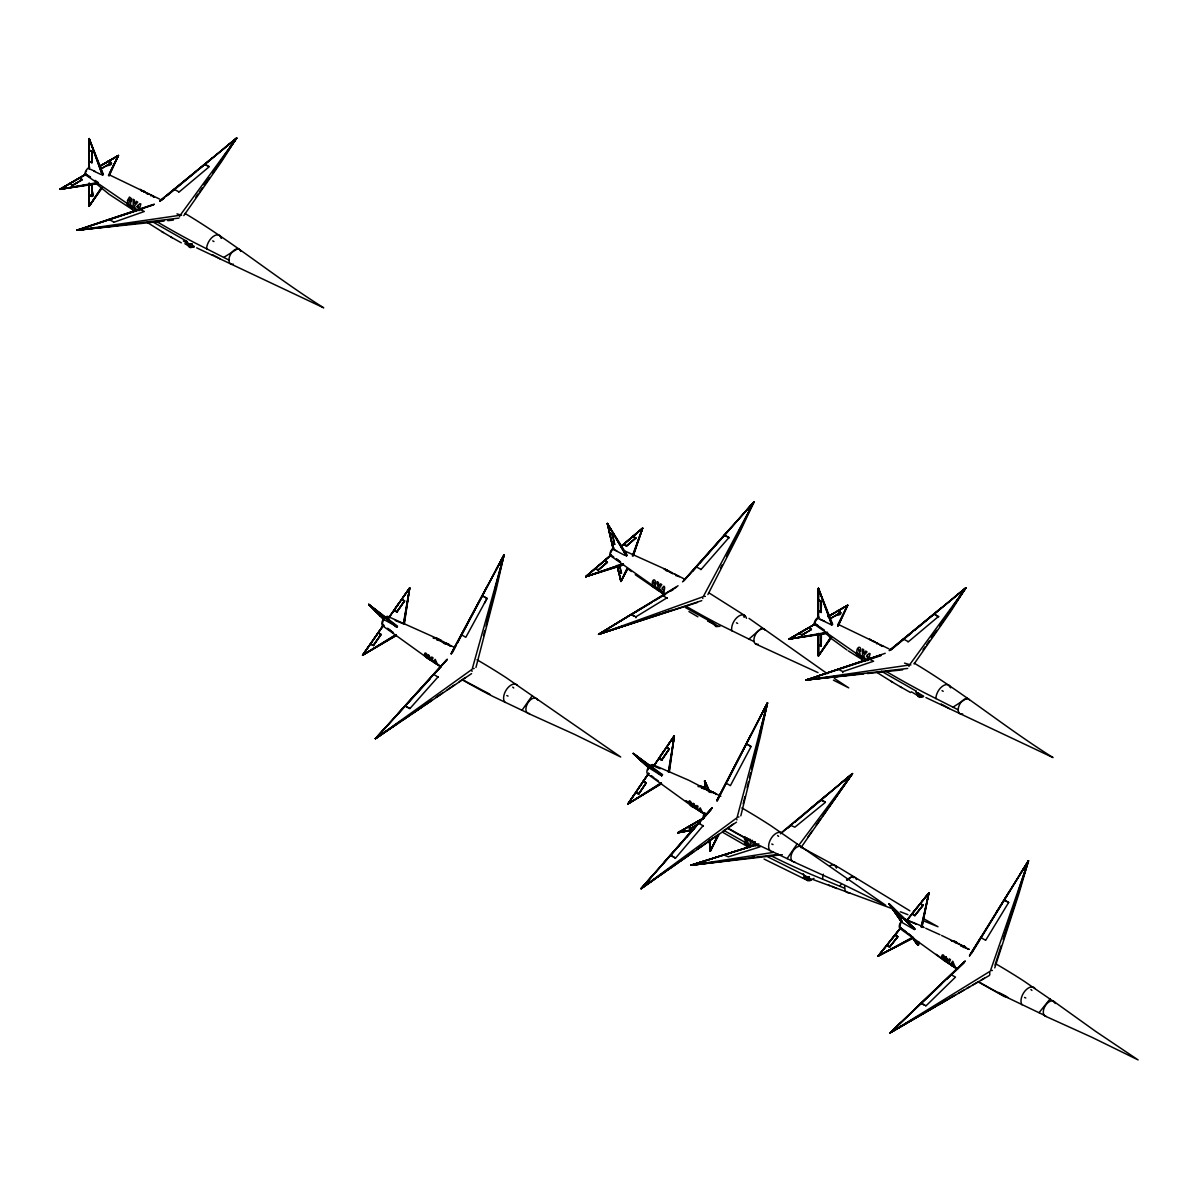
<?xml version="1.0" encoding="UTF-8"?>
<svg xmlns="http://www.w3.org/2000/svg" width="1198" height="1198" viewBox="0 0 1198 1198"><rect width="100%" height="100%" fill="white"/><g stroke="black" fill="none" stroke-linecap="round" stroke-linejoin="round"><path stroke-width="1.5" d="M89.026 168.484L89.161 138.624L102.998 174.504L102.414 175.222L89.161 138.624L89.026 168.768M831.921 624.817L818.429 588.368L818.309 618.512L818.324 603.343M77.361 182.605L72.599 185.331L82.123 179.88M806.628 632.349L801.866 635.075L811.39 629.624M89.251 183.144L89.161 206.191L102.264 187.801M92.111 162.569L91.812 151.742L89.086 150.079L91.947 151.682L91.947 162.673L89.026 161.071M92.066 196.292C82.078 190.168 97.622 203.166 92.096 190.782M818.519 634.655L818.429 655.935L831.547 637.546M821.049 612.507L821.094 601.486L818.354 599.809L821.214 601.411L821.214 612.418L818.309 610.83L821.394 612.313M821.214 635.105L821.214 646.096L818.339 644.479L821.094 646.171L821.364 640.511M818.354 597.128L818.429 588.368L832.7 624.383M859.056 654.767C852.901 650.619 861.632 641.963 860.613 651.592L858.112 648.897L859.415 652.491A2.486 1.557 68.8 0 1 859.954 653.569L860.149 655.74A3.609 1.707 55.7 0 1 859.984 656.639L856.989 655.261L855.926 652.491L856.929 652.97L858.951 655.336L814.146 624.143M912.921 928.72L901.78 922.31L888.901 903.666L914.703 929.378M380.185 615.862L383.24 617.225L374.615 610.156L383.09 617.419L380.38 615.697M669.203 770.778L674.309 735.827L653.629 766.046L674.309 735.827L669.323 772.126M436.147 663.812L430.786 660.398L428.435 654.812L431.01 658.93L431.759 656.998L433.017 657.822L432.089 660.532L433.676 662.254L439.082 665.684M754.036 844.425L754.276 844.425A5.047 3.534 87 0 0 755.474 843.781L755.294 846.117M649.046 767.888L660.083 774.807M384.034 619.666L397.122 626.764L368.774 604.406L380.11 615.667M745.051 836.653C742.251 839.618 748.57 842.149 746.654 844.171C742.94 838.615 744.527 846.327 748.196 845.279A3.609 1.692 55.4 0 0 748.256 844.305L747.911 842.089A2.486 1.512 69.5 0 0 747.342 841.056L745.725 837.926M706.895 789.976L705.951 788.479L701.384 787.88L711.507 791.549A3.579 0.824 36.9 0 0 712.331 792.432M747.148 843.482L723.802 830.394M898.485 917.533L901.405 919.106L898.695 917.398M913.026 937.45L878.194 956.004L884.708 947.738M443.2 642.517L443.275 641.544L445.701 643.805M723.757 854.923L728.414 856.81L760.086 846.851L755.384 844.949L690.782 865.285L778.61 854.324M755.444 844.964L690.782 865.285L736.366 859.535M441.822 641.784L441.074 640.256L436.536 639.552L446.599 643.386A3.579 0.884 37.7 0 0 447.094 643.985M137.051 206.91L137.231 206.91A5.047 3.699 85.8 0 0 138.504 206.415L138.01 210.204L135.104 208.392L134.505 205.906L137.74 202.118L136.497 201.339L134.266 203.81L134.446 200.021L133.203 199.242L133.248 205.113L131.481 208.197L132.768 208.991L133.712 207.089L136.392 211.252L135.104 208.392M139.043 210.683L140.81 203.989L139.867 203.63A4.837 3.804 -72.2 0 1 138.968 204.559L138.639 204.783A6.08 4.463 85.8 0 1 138.025 205.098L136.991 206.745M220.941 237.893L220.372 236.62M867.367 660.592L867.786 656.16A5.047 3.699 85.8 0 1 866.513 656.654L867.307 654.827A6.08 4.463 85.8 0 0 867.921 654.527L868.25 654.288A4.837 3.804 -72.2 0 0 869.149 653.374L870.077 653.734L868.595 659.484M914.254 939.816L918.162 945.297L918.567 941.703M396.867 627.123L368.774 604.406L384.139 619.83L368.774 604.406L397.526 626.195M130.837 205.742L130.672 203.84A2.486 1.557 68.8 0 0 130.133 202.762L128.62 199.452L129.968 199.392L131.331 201.848L131.585 198.733L129.459 197.041L127.347 200.71L129.564 205.682L126.644 203.046L128.141 206.041L130.702 206.895A3.609 1.707 55.7 0 0 130.867 205.996L132.229 206.61M759.951 717.243L767.484 702.897L760.161 737.204L740.813 815.838M702.822 598.506L702.642 596.904L598.596 634.341L641.259 608.284M496.257 569.29L503.999 555.033L496.257 589.176L475.965 667.406M748.54 839.184L748.421 840.008L747.387 839.543L747.178 837.911M912.816 938.274L918.162 945.297L918.656 942.122M668.903 770.509L674.309 735.827L668.184 744.647M404.25 622.601L409.686 587.933L403.456 596.649M613.241 549.298L609.063 530.984M113.525 222.379L144.299 211.492L139.417 209.111M403.966 622.316L409.686 587.933L388.646 617.809M838.136 669.203L842.883 671.599L873.582 661.236L868.76 658.825L868.685 659.619M842.718 672.647L842.883 671.599M941.254 703.93L942.257 705.008M716.718 800.653L767.484 702.897L751.625 769.206M638.205 788.673L648.537 773.519L628.007 803.873L661.536 783.657L660.907 782.968L628.007 803.873L633.952 794.948M876.696 643.835L876.622 642.697L878.194 643.82M624.712 555.303L613.286 549.358L607.371 523.481L626.629 555.857L607.371 523.481L608.12 526.895M948.966 963.536L952.859 966.397L949.13 962.668L950.478 959.628L949.235 958.819L948.202 960.931L945.911 956.648L947.918 963.237L949.28 963.746M451.032 653.809L503.999 555.033L485.984 626.18M372.967 640.181L383.48 625.191L362.59 655.216L396.313 635.569M1019.827 874.525L1028.468 860.778L1018.854 893.858L994.759 967.864M921.981 925.904L928.869 892.959L922.175 901.136M921.981 927.432L928.869 892.959L906.242 920.933M921.741 925.56L928.869 892.959L906.317 921.022M964.465 946.914L961.62 945.327L969.032 949.415M754.051 844.29L754.366 842.853M756.312 845.474L756.492 844.695M921.097 927.012L928.869 892.959L906.377 921.112M658.72 589.476L658.451 590.644L657.163 589.835L658.076 587.394L657.208 581.659L658.451 582.453L658.795 586.211L660.517 583.8L661.76 584.594L659.349 588.188L662.09 592.935L659.05 589.671M918.956 942.736C919.315 952.859 905.943 925.021 918.162 945.297M960.871 946.24L961.125 944.937L963.387 947.543M743.179 803.828L744.916 796.61M747.088 787.595L748.391 782.189M751.865 767.783L754.47 756.956M758.813 738.941L760.55 731.723M762.722 722.723L767.484 702.897L717.018 800.773M749.469 777.861L750.772 772.665M759.772 733.401L767.484 702.897L727.201 781.56M483.468 635.764L484.831 630.373M487.107 621.403L488.485 616.027M496.691 583.74L498.054 578.349M498.967 574.77L503.999 555.033L451.332 653.943M179.685 216.778L179.61 215.341L76.912 230.256L79.712 229.282M908.968 666.522L908.893 665.085L806.194 680L808.994 679.011M836.429 868.101L836.384 866.708L835.35 866.708M404.325 624.128L409.686 587.933L388.721 617.883L409.686 587.933L403.367 623.829L395.19 620.489M970.215 954.387L1028.468 860.778L1011.456 914.553M767.484 702.897L737.159 817.216L739.001 816.931M495.433 587.17L503.999 555.033L457.531 642.877M662.479 774.612L661.655 775.75L662.479 774.612L633.263 753.452L644.958 764.204M451.197 646.351L449.834 645.303M503.999 555.033L472.297 668.724L474.153 668.469M672.917 574.007L672.782 573.003L667.151 570.233A6.604 1.078 32.4 0 1 666.612 569.859L663.962 568.721L666.462 570.862M750.817 845.399L750.307 847.211L749.049 846.552L750.412 843.078L749.903 839.079M889.365 941.913L900.611 927.851M989.773 974.753L989.773 971.458L890.129 1032.826L900.956 1022.358M687.802 827.024L690.617 828.222L700.261 822.697L697.491 821.469M994.999 965.094L1001.243 945.641M1003.505 938.573L1012.025 912.052M1014.287 904.984L1028.468 860.778L969.511 956.109M1003.19 939.681L1010.887 916.32M1018.525 890.623L1028.468 860.778L971.668 953.204M1028.468 860.778L990.506 970.605L992.378 970.44M660.847 784.091L660.907 782.968M633.173 555.288L642.622 528.168L621.148 546.303M633.263 556.037L642.622 528.168L621.477 546.063M633.068 554.824L642.622 528.168L621.148 546.483M743.479 513.553L753.961 501.932L740.559 530.624L707.883 594.567M395.759 635.749L395.819 634.611L362.59 655.216L368.64 646.396M632.349 555.992L642.622 528.168L621.522 546.273M853.305 877.67L852.721 876.427L846.567 879.931M662.419 595.271L667.241 598.341M682.501 581.884L753.961 501.932L726.527 556.621M862.785 657.133L862.036 658.735L860.763 657.942L862.53 654.857L862.485 648.987L863.713 649.765L863.548 653.539L865.78 651.083L867.023 651.862L863.788 655.635L865.66 660.996L863.099 657.343M717.916 834.871L710.324 851.134L709.501 841.924M109.917 173.351L118.422 155.515L100.557 165.683M627.003 568.616L620.938 581.389L620.07 577.9M837.657 626.344L847.69 605.26L839.978 609.617M717.482 836.309L710.324 851.134L709.396 840.112L710.324 851.134L719.055 834.332M109.048 176.061L118.422 155.515L100.033 166.028M838.33 625.805L847.69 605.26L827.773 616.641M109.917 172.901L118.422 155.515L100.572 165.818M837.657 625.805L847.69 605.26L828.267 616.476L834.557 612.717M626.584 569.919L620.938 581.389L617.24 565.98M623.454 564.932L585.702 576.702L610.785 555.123M718.635 834.467L710.324 851.134L709.501 840.921M108.434 175.402L118.422 155.515L100.033 166.237M837.716 625.146L847.69 605.26L829.301 615.982M225.284 147.264L236.635 138.084L221.45 161.76L183.818 215.595M751.91 843.227L752.389 846.222M954.566 597.008L965.902 587.829L950.718 611.504L914.104 663.932M737.324 534.802L741.487 526.596M745.65 518.375L753.961 501.932L683.893 580.805M627.153 569.17L620.938 581.389L617.165 565.291L619.081 573.782M627.408 569.574L620.938 581.389L617.389 565.86M717.303 800.878L726.213 783.118M720.567 568.181L722.274 564.872M716.973 800.309L751.101 734.299M725.883 783.013L730.391 785.648L751.101 746.519L746.399 743.793M739.361 529.965L753.961 501.932L700.006 563.045M841.206 782.893L852.452 773.609L800.953 847.63M452.455 652.476L455.839 646.081M451.302 653.464L487.167 586.256M484.441 603.298L487.047 598.416L482.39 595.72M461.32 634.655L465.812 637.306L487.047 598.416M753.961 501.932L703.451 596.26L705.322 596.409M693.942 829.106L698.509 823.041L703.436 826.021M724.341 534.982L729.208 537.812L724.446 535.117M433.541 674.279L438.363 677.259M211.911 158.211L159.933 200.905L236.635 138.084L212.69 173.186M454.312 647.264L443.395 642.472A2.336 0.869 10.5 0 0 443.874 643.341L444.787 643.79A2.456 0.913 10.5 0 0 446.12 644.12L449.13 644.449L446.48 643.206M941.194 607.955L889.201 650.649L965.902 587.829L939.891 625.895M828.597 884.678L829.57 885.607M780.452 833.404L852.452 773.609L828.627 807.811M969.526 955.645L981.042 937.016M996.437 912.187L1009.659 890.863M985.64 940.355L1008.656 902.498L1004.104 899.908L1008.656 902.498M101.396 187.607L89.161 206.191L89.041 183.833L91.947 185.361L91.947 196.352L89.086 194.75M830.663 637.336L818.429 655.935L818.309 633.577M100.946 188.685L89.161 206.191L89.056 183.249M830.229 638.429L818.429 655.935L818.354 634.76M622.87 564.902L623.23 563.764L585.702 576.702L611.01 554.974L613.765 557.13M648.537 773.519L628.007 803.873L659.918 784.495M653.779 766.181L674.309 735.827L668.319 772.066L669.308 771.677M638.714 794.034L646.066 782.788L643.326 781.231L646.276 782.983L638.714 794.034L635.839 792.357L638.639 793.96L646.171 782.893L643.266 781.216M661.82 760.131L658.915 758.439L661.82 760.131L669.338 749.035L666.432 747.327L669.338 749.035M647.804 766.151L639.268 759.038L648.073 765.747L645.033 764.399M663.902 750.906L658.81 758.349L661.61 759.936L669.248 748.96L666.462 747.357M815.059 624.053L824.434 630.133M751.311 841.64L752.269 840.247M787.131 858.592L797.194 843.811M661.61 759.936L669.173 748.885M98.326 192.878L89.161 206.191L89.161 183.758L91.767 185.465L91.812 196.427M830.663 638.175L818.429 655.935L818.429 633.487M195.783 197.101L197.88 194.061M204.154 184.986L207.299 180.449M212.54 172.886L215.685 168.349M220.926 160.787L224.056 156.249M228.249 150.199L236.635 138.084L166.971 195.409M922.969 649.855L925.066 646.83M931.34 637.755L934.485 633.218M939.726 625.656L942.871 621.118M947.049 615.068L951.242 609.003M955.435 602.953L965.902 587.829L890.563 649.81M373.282 645.363L380.919 634.386L378.149 632.829L381.114 634.581L373.432 645.512L370.526 643.805L373.432 645.512L381.024 634.491L378.179 632.829M394.112 610.336L396.942 611.983L404.58 601.007L401.674 599.314L404.58 601.007M374.615 610.156L382.956 617.614M401.749 599.359L404.505 600.932L396.838 611.893L393.932 610.201M522.043 710.234L532.271 695.619M394.037 610.067L399.099 602.849M807.961 836.938L812.199 830.903M816.437 824.868L820.675 818.848M824.913 812.813L830.214 805.281M833.389 800.743L839.738 791.698M841.865 788.688L852.452 773.609L780.572 833.793M199.302 192.234L202.387 187.846M204.439 184.941L209.575 177.633M396.942 611.983L404.43 600.857M926.518 644.883L929.603 640.511M931.655 637.591L936.806 630.298M223.741 156.204L236.635 138.084L199.197 169.113M953.009 605.948L965.902 587.829L914.553 630.388M98.041 183.144L59.9 189.299L85.702 174.264L59.9 189.299L98.221 183.638M827.309 632.888L789.183 639.043L808.365 627.827M816.317 824.958L819.387 820.69M822.457 816.422L825.527 812.154M840.472 790.141L852.452 773.609L794.663 822.382M937.135 615.892L933.871 613.915L938.708 616.79M176.96 213.888L180.434 214.906L236.635 138.084M904.505 663.108L909.701 664.65L965.902 587.829M798.602 845.489L852.452 773.609M966.786 698.883L967.205 698.015L953.249 707.015M906.152 931.969L900.686 927.851L878.194 956.004L911.873 938.663M889.62 947.019L897.721 936.551L894.921 935.024L897.886 936.791L889.62 947.019L886.76 945.342L889.56 946.929L897.811 936.671L895.071 935.129M912.082 913.969L914.913 915.631L923.134 905.329L920.259 903.606L923.134 905.329M839.753 885.951L840.966 884.678M893.858 910.66L896.643 912.322L900.447 917.743M910.45 935.353L900.746 927.941L878.194 956.004L913.475 937.839M920.304 903.666L923.074 905.239L914.823 915.512L911.948 913.864L914.913 915.631M1039.055 1012.639L1050.077 998.952M901.255 919.285L896.643 912.322M912.022 913.685L917.473 906.931M900.686 927.851L878.194 956.004L912.981 937.121M914.733 915.377L923.014 905.164M736.485 822.142L641.095 888.616L651.338 876.816M694.106 851.493L641.095 888.616L712.046 807.722M675.373 858.352L703.196 825.572M471.563 673.635L375.423 738.672L385.771 727.096M663.572 862.889L711.747 808.201M692.639 571.386L696.323 567.223M654.722 879.077L641.095 888.616L712.211 808.021M668.125 869.164L641.095 888.616L682.86 841.58M686.559 837.417L691.486 831.876M702.552 819.402L711.148 809.713M178.906 218.111L76.912 230.256L154.302 204.124M731.139 527.375L683.923 580.431M700.89 569.694L729.028 537.483M425.739 704.469L431.834 700.336L375.423 738.672L447.139 659.214M409.656 708.347L404.954 705.847L409.821 708.677L438.139 676.795M398.14 713.409L446.824 659.694M398.29 723.128L375.423 738.672L447.288 659.529M401.15 720.702L375.423 738.672L430.052 678.877M436.282 672.063L441.238 666.627M761.449 628.396L762.123 627.707L749.079 638.938M989.458 975.427L890.129 1032.826L965.079 960.976M925.859 1005.991L955.495 977.074L950.868 974.603M913.864 1009.989L964.3 961.859M946.854 999.866L890.129 1032.826L965.199 961.32M907.71 1022.643L890.129 1032.826L941.553 984.157M946.989 979.021L964.016 962.907M223.981 257.271L237.983 248.525M598.146 570.203L607.341 562.027L604.571 560.484L607.416 562.356L598.146 570.203L595.316 568.496L598.116 570.083L607.386 562.191L604.481 560.514M632.963 536.345L635.764 537.992L626.494 545.899L623.664 544.326L626.539 546.063L635.794 538.127L632.963 536.345L635.794 538.127M618.542 571.566L621.552 573.078L619.591 565.336M611.789 542.784L614.664 544.326L611.968 542.634M616.76 550.87L613.406 549.253L607.371 523.481L627.318 555.318M611.04 555.093L585.702 576.702L623.469 564.752M626.344 556.157L607.371 523.481L613.541 549.148M614.499 544.461L612.582 534.787L609.677 533.23L612.463 534.892L614.664 544.326M611.07 555.213L585.702 576.702L623.23 563.764M626.539 546.063L635.734 537.872M787.7 828.237L790.515 825.871M810.702 808.321L827.953 793.93M790.321 825.212L794.873 827.159L825.452 802.316M161.371 200.455L164.201 198.104M167.046 195.753L196.412 171.419M890.638 650.2L911.768 632.694M159.873 201.249L164.126 197.745M178.772 192.279L209.351 166.642L204.693 164.171M908.054 642.023L938.618 616.371M813.996 878.374L809.833 880.74L807.811 880.59L764.069 859.056M641.095 888.616L736.485 818.144L736.95 819.896M375.423 738.672L471.623 669.652L472.057 671.389M701.369 846.312L697.011 849.427L706.161 843.033M707.179 842.164L713.005 838.001M657.747 876.951L665.309 871.65M668.334 869.538L677.409 863.174M680.434 861.048L689.524 854.698M710.699 839.858L718.261 834.557M722.813 831.382L733.401 823.954M436.177 697.281L439.097 695.244M402.857 720.013L408.967 715.88M413.535 712.765L421.157 707.584M436.401 697.221L442.496 693.073M447.079 689.973L454.701 684.792M459.268 681.677L465.378 677.529M661.206 783.237L628.007 803.873L648.507 773.623M701.758 600.647L598.596 634.341L678.068 585.762M649.556 617.644L598.596 634.341L631.091 614.409L635.898 616.835L667.226 597.682M396.119 634.91L362.59 655.216L383.48 625.191L362.59 655.216L396.418 635.21M697.431 602.414L598.596 634.341L676.526 587.14M632.769 613.825L651.577 602.549M654.707 600.677L665.654 594.103M670.311 591.303L673.426 589.446M890.129 1032.826L917.159 1016.668M949.879 998.069L952.904 996.272M106.532 165.773C119.92 164.321 101.156 157.447 111.294 162.988M835.815 615.502C849.202 614.065 830.439 607.191 840.577 612.732L831.053 618.078M821.394 635L821.094 646.171M681.333 830.708L677.858 832.745L692.624 830.094M910.914 1020.786L934.874 1006.904M938.079 1005.062L949.265 998.578M952.455 996.721L955.645 994.879M958.849 993.022L963.641 990.252M966.831 988.395L970.036 986.553M973.225 984.696L978.017 981.926M981.222 980.069L984.412 978.212M89.116 150.094L92.066 151.607L92.096 157.088M69.724 183.549L72.599 185.181L82.123 179.685L79.218 177.978L82.123 179.49M101.77 168.349L111.294 162.853L108.509 161.296M102.414 175.222L89.161 138.624L89.161 168.708L95.271 171.479M818.489 599.779L821.349 601.336L821.364 606.832M818.489 644.464L821.349 646.021M85.942 174.414L59.9 189.299L98.221 183.054M111.294 162.703L101.77 168.544M840.577 612.448L831.053 618.288M704.214 817.635L677.858 832.745L692.504 830.079M685.496 828.327L703.975 817.8M704.229 817.785L677.858 832.745L692.489 829.84M704.244 817.935L677.858 832.745L694.301 829.226M183.354 240.978L187.517 243.434L190.572 247.073L194.286 246.429L190.123 243.988M194.271 246.908L190.317 247.597L188.7 246.653L186.603 241.187L153.658 222.409M916.41 692.639L919.18 694.271L916.784 693.178L919.854 696.817L923.553 696.173L918.027 692.908M923.553 696.652L919.6 697.341L917.982 696.382L915.871 690.932L881.473 671.284M803.274 877.7L808.036 880.051L811.915 879.482L805.565 876.337M715.955 794.544L714.742 793.106M598.596 634.341L623.289 625.91M651.218 617.09L659.604 614.245M662.958 613.106L671.359 610.276M907.665 668.439L806.194 680L885.217 653.299M88.038 226.467L153.194 204.753M817.321 676.211L880.74 655.066M118.018 225.598L76.912 230.256L153.673 204.783M849.068 675.118L806.194 680L881.174 655.111M95.466 228.294L76.912 230.256L142.951 208.722M863.683 673.935L806.194 680L881.099 655.576M782.324 854.713L690.782 865.285L755.204 845.264M714.622 862.051L690.782 865.285L758.828 843.886M719.968 626.314L715.91 626.614L712.525 622.675L685.391 607.506M714.008 792.672L710.654 791.923M827.504 632.215L789.183 639.043L815.224 623.859L820.69 627.917M213.768 255.219L211.896 254.65M827.504 632.799L789.183 639.043L815.224 624.008L789.183 639.043L827.504 633.383M690.782 865.285L773.474 852.362M1030.894 989.548L1031.912 990.417M720.133 861.302L723.802 860.808M743.554 616.745L744.437 617.24M750.846 857.603L754.455 857.124M512.714 687.128L513.747 687.981M777.577 835.515L778.61 836.369M76.912 230.256L95.196 227.964M98.85 227.5L102.504 227.051M806.194 680L826.291 677.469M831.786 676.78L835.44 676.331M132.199 223.876L135.748 223.442M914.778 928.72L888.901 903.666L901.809 922.34L888.901 903.666L914.943 929.094M121.567 225.164L126.898 224.52M854.399 674.474L857.948 674.055M99.164 227.905L164.081 221.061M167.795 220.672L173.351 220.088M867.397 673.546L902.633 669.832M1006.425 996.407L998.593 992.438M192.024 244.317L187.517 243.434M949.355 686.394L950.224 686.903M951.332 940.7L955.51 942.212L941.613 935.458M809.339 877.206L804.472 876.172L808.036 880.051M881.099 645.572L882.492 646.336M773.039 844.56L771.782 844.036M508.072 696.083L506.829 695.544M1008.282 997.575L1004.224 996.496L978.736 982.135M743.748 836.983L753.168 841.46M702.208 786.622L701.489 786.607A5.286 0.943 18.2 0 1 703.54 787.266L701.519 786.876A6.604 1.183 18.2 0 0 700.875 786.697A5.136 1.932 8.5 0 0 699.048 786.727L697.985 786.337L701.115 786.098L706.82 789.018M957.786 943.111L954.761 942.287L964.36 946.705M808.575 627.707L811.39 629.235M798.991 633.278L801.866 634.79M463.446 680.209L487.975 693.193M438.753 639.073L436.656 638.609A6.604 1.063 19 0 0 436.027 638.399L435.982 638.399A5.136 1.842 9.4 0 0 434.2 638.399L433.137 638.01L436.237 637.86L438.693 640.301M707.614 620.983L718.051 626.344L713.888 623.903M1025.802 997.994L1024.56 997.44M820.78 799.92L825.317 801.881M754.306 841.625L755.219 841.82M755.025 842.359L752.104 841.37M181.617 215.206L180.434 214.906M910.884 664.935L909.701 664.65M967.28 948.846L968.927 949.086M489.787 694.166L486.912 693.073M749.364 847.645L722.319 832.101M1003.55 995.793L1004.523 996.092M677.499 575.939L674.174 573.812L684.927 579.278M690.617 828.222L687.832 827.069L690.632 828.372L700.276 822.906L697.536 821.588M174.01 189.254L178.652 191.71M903.277 638.983L907.934 641.439M708.422 621.013L714.712 624.547M737.654 623.439L736.441 622.81M921.097 1003.13L925.74 1005.616M676.795 575.669L676.196 575.519A2.456 0.869 42.7 0 0 675.747 575.669M892.75 908.863L813.532 879.736M450.673 646.366L449.639 645.932M900.327 911.753L907.904 914.673M746.279 743.748L750.787 746.384M955.854 942.047L954.506 941.329L956.723 942.242L954.162 941.314A5.136 1.423 13.7 0 0 952.41 941.134L951.362 940.715M844.65 888.272L810.552 874.166A995.179 518.749 -4.6 0 1 771.602 856.076M922.984 920.633L938.004 926.743L923.898 918.851M647.684 774.103L693.133 807.003C690.093 807.692 686.125 793.84 693.058 805.37L690.078 802.81L694.511 807.886L701.309 812.124M655.261 766.72L660.158 768.727M622.9 550.137L665.055 569.11M905.838 919.495L923.299 926.728M388.841 616.88L437.644 638.744M906.467 920.064L916.126 924.152M920.962 926.204L924.197 927.566M755.564 643.925L817.994 672.617M528.168 713.364L574.74 734.479L620.714 757.001L506.035 677.589A995.179 803.424 -45.3 0 0 476.999 659.769M793.286 861.676L839.798 882.776L885.726 905.284L770.943 825.751A995.179 805.969 -47.5 0 0 741.891 807.931M1045.045 1016.039L1091.917 1037.288L1138.1 1059.916L1095.421 1031.223L1053.581 1001.258M809.414 876.666A11.935 7.517 -63.7 0 1 803.888 874.914L768.038 857.004M108.928 174.653L159.768 199.153M838.211 624.398L889.051 648.897M819.971 619.141L824.553 621.208M925.769 928.285L940.026 934.74M527.075 712.69L492.857 696.397A995.179 803.424 -45.3 0 1 462.787 680.09M792.178 861.033L757.99 844.785A995.179 805.969 -47.5 0 1 727.92 828.477M595.346 568.526L598.087 569.963M1044.087 1015.155L1009.749 998.713A995.179 784.87 -35.1 0 1 978.152 981.491M754.081 641.604L719.504 624.637A995.179 692.07 -13.2 0 1 686.364 606.398M703.765 788.494L704.649 788.913M820.825 800.099L823.91 801.582M713.903 792.627L712.406 791.878L720.852 796.281M831.921 886.265L836.608 888.527M94.058 171.194L100.737 174.414M819.986 619.321L831.697 624.967L818.429 588.368L818.309 618.512L818.429 588.368L832.191 624.682M438.663 639.043A5.286 0.854 19 0 0 436.611 638.354L441.912 640.84M196.682 247.851L323.73 307.841C276.289 278.131 233.116 242.101 185.001 213.454M925.949 697.58L1053.012 757.57C1005.556 727.86 962.398 691.845 914.284 663.198M228.908 260.056L194.286 242.55A995.179 574.561 0 0 1 156.279 221.316M958.19 709.8L923.553 692.294A995.179 574.561 0 0 1 885.562 671.06M802.121 847.72L839.513 867.966L909.881 910.824M805.176 877.835L809.938 880.186M803.139 877.49L806.314 879.062M833.404 680.164L848.723 687.862L834.422 678.457M108.853 219.474L113.615 221.87M886.79 945.357L889.5 946.854M958.714 943.769L959.793 944.324L959.134 943.47M748.211 844.021L749.574 844.74M393.992 610.261L396.733 611.789M72.599 185.046L69.784 183.504L72.599 185.331M696.053 566.729L700.65 569.23M675.013 857.693L670.341 855.162L675.193 858.023M980.728 937.495L985.265 940.086M626.464 545.719L623.589 544.221M743 836.578L728.624 828.507M449.205 645.108L447.588 643.775M170.61 236.8L181.287 242.82M899.893 686.529L910.57 692.549M150.873 195.888L150.454 194.675L154.302 197.011M711.387 791.369L712.316 792.103L708.243 790.785A2.336 0.913 9.6 0 0 708.707 791.668L709.62 792.118A2.456 0.958 9.6 0 0 710.968 792.432L712.076 792.477L709.89 790.605M694.511 807.886L690.123 804.861L693.417 807.167M695.918 808.785L693.447 803.304L696.068 807.377L696.772 805.49L698.03 806.314L697.176 808.964L698.808 810.627L704.244 814.011M638.564 793.885L635.764 792.312M204.723 164.336L207.868 166.148M89.251 168.604L89.161 138.624L103.417 174.653M212.75 240.873L213.948 241.562M837.791 611.04L840.577 612.582M215.355 256.147L220.118 258.888M133.712 210.369L109.078 194.256L96.933 184.267M942.032 690.617L943.215 691.306M814.94 623.679L818.039 625.461M943.051 704.963L949.4 708.632M808.605 627.827L811.39 629.429L801.866 634.925L799.051 633.353L801.866 635.075M862.994 660.113L848.274 650.858M631.196 614.589L634.341 616.401M639.268 759.038L647.938 765.956M380.305 615.817L383.09 617.419M807.811 880.59L804.547 877.685L803.304 873.791M373.357 645.437L370.601 643.85M921.157 1003.28L924.287 1005.092M482.225 595.646L486.732 598.281M147.114 222.349L163.422 232.562M877.835 673.021L892.705 682.306M688.955 611.579L697.88 616.805M161.7 231.558L172.332 237.803M890.983 681.288L901.6 687.547M708.707 592.711L744.632 615.443M186.828 243.883L192.369 247.162M184.881 243.718L190.572 247.073M917.488 694.451L921.636 696.907M911.393 691.815L919.854 696.817M89.071 161.116L91.767 162.763M612.343 534.997L609.572 533.245M860.119 655.471L861.512 656.339M864.372 658.136L867.292 659.948M129.788 205.247L84.863 174.399M893.813 910.765L896.538 912.457M428.3 658.78C421.996 656.115 425.05 648.298 427.986 656.923L425.02 654.363L429.962 659.858L382.611 625.79M654.992 587.11C648.792 583.501 655.291 574.471 655.845 584.22L653.18 581.524L654.902 585.043A2.486 1.228 57 0 1 655.561 586.062L656.145 587.993A3.609 1.123 46.3 0 1 656.205 588.697C651.263 586.676 650.289 583.426 654.692 586.915L609.977 555.393M656.055 587.784L657.447 588.667M660.323 590.479L664.995 594.777C662.329 592.531 666.193 587.065 663.902 586.136A4.837 3.579 88 0 1 663.183 587.08L662.913 587.29A6.08 3.894 70.4 0 1 662.404 587.574L661.94 589.296A5.047 3.22 70.4 0 0 663.033 588.862L663.243 592.321M716.179 626.09L713.963 624.278M663.857 594.358L635.24 574.681M713.514 792.881L714.787 793.136M945.207 961.14C939.007 958.265 942.796 949.759 945.207 958.924L942.332 956.304L946.734 962.383L899.758 928.405M946.285 961.829L947.678 962.713M950.568 964.555L955.779 968.254L952.665 961.2A4.837 3.025 68.8 0 1 952.2 962.069L952.006 962.249A6.08 2.89 55.7 0 1 951.616 962.443L951.601 963.926A5.047 2.396 55.7 0 0 952.455 963.626L953.503 966.442M954.506 967.085L957.576 969.032M705.832 815.134L702.762 813.172L700.246 807.871A4.837 2.681 61.7 0 1 699.887 808.68L699.737 808.83A6.08 2.336 50.1 0 1 699.407 808.979L699.587 810.297A5.047 1.932 50.1 0 0 700.336 810.103L701.743 812.514M429.393 659.499L430.786 660.398M440.699 666.747L437.629 664.785L435.218 659.379A4.837 2.74 62.8 0 1 434.844 660.203L434.694 660.368A6.08 2.426 51 0 1 434.35 660.517L434.5 661.865A5.047 2.022 51 0 0 435.263 661.655L436.611 664.126M956.289 968.328L947.678 962.593M441.059 666.507L431.07 659.709M706.236 814.805L696.263 807.976M846.956 649.975L831.172 638.459L825.781 633.233M142.682 190.886L140.286 189.344L141.634 191.231M827.309 673.695L749.005 618.378M90.554 177.259L85.942 174.114L59.9 189.299L98.221 182.47L95.151 180.389M1054.54 1002.157L1023.916 981.087A995.179 784.87 -35.1 0 0 996.407 964.18M152.7 196.187L153.614 197.071M85.942 174.264L90.045 177.199M616.446 558.882L620.519 561.817M883.3 646.426L879.721 645.003M936.192 954.342L942.826 959.209M686.05 800.593L688.715 802.57M616.506 559.167L619.246 561.203M655.051 769.79L633.263 753.452L649.091 768.203L633.263 753.452L662.045 775.166M908.878 934.036L911.603 936.087M448.441 645.168L447.408 644.299M875.633 642.487L872.998 640.795L874.3 641.784M145.018 192.054L143.715 191.051L147.429 194.091M387.598 628.336L393.079 632.514M651.293 775.615L654.033 777.712M655.606 778.955L658.406 781.096M387.748 628.486L393.333 632.769M661.655 775.75L633.263 753.452L649.301 767.903M677.978 575.684L679.191 576.837M628.77 569.409L631.361 571.506M396.718 627.348L368.774 604.406L384.333 619.546M872.923 641.499L872.473 641.11A6.604 2.291 40.5 0 1 871.994 640.645L869.568 639.073L870.437 639.927M143.191 191.366L144.089 192.279M914.508 929.633L888.901 903.666L902.034 922.071M667.361 570.862L666.897 570.338A5.286 0.869 32.4 0 0 668.709 571.521L667.331 570.353L671.554 573.303M712.525 622.675L713.244 623.409A11.935 6.784 -59.6 0 0 714.921 624.008M965.468 948.277L965.169 947.932A3.579 1.198 41.6 0 1 964.884 947.588M703.66 787.445L704.694 788.898M703.061 787.625L688.715 780.227L653.794 765.103A5.466 3.16 -60 0 0 649.241 766.346M438.753 639.283L439.426 640.286M148.926 194.076L147.564 193.372M709.111 790.5L704.634 780.752L705.158 788.224M709.635 791.429L704.634 780.752L705.203 788.134M915.871 690.932L916.335 691.98A11.935 6.799 -59.4 0 0 919.39 693.747M708.976 790.575L704.634 780.752L705.322 789.257M186.603 241.187L187.068 242.236A11.935 6.799 -59.4 0 0 192.144 243.793M708.827 790.665L704.634 780.752L705.263 788.104M619.426 565.471L621.298 573.288M635.898 616.835L635.913 617.779M1046.303 1016.428A8.536 4.927 -60 0 1 1045.644 1005.242A8.536 4.927 -60 0 1 1055.153 1003.49M1021.984 1004.778A10.662 6.155 -60 0 1 1024.754 991.285A10.662 6.155 -60 0 1 1035.057 988.515M900.447 927.552A4.343 2.516 -60 0 1 900.447 924.002M900.941 922.984A4.343 2.516 -60 0 1 901.57 922.056M904.116 919.345A5.466 3.16 -60 0 1 906.841 920.933M900.372 928.974A5.466 3.16 -60 0 1 902.109 920.498M529.516 713.529A8.536 4.927 -60 0 1 527.749 703.136A8.536 4.927 -60 0 1 537.543 699.961M505.062 702.417A10.662 6.155 -60 0 1 506.649 689.314A10.662 6.155 -60 0 1 517.207 685.061M383.809 625.221A4.343 2.516 -60 0 1 383.24 624.862M382.671 623.499A4.343 2.516 -60 0 1 382.686 622.556M382.911 621.537A4.343 2.516 -60 0 1 383.899 619.531M386.175 617.554A4.343 2.516 -60 0 1 387.643 617.449M384.169 626.329A5.466 3.16 -60 0 1 383.031 619.666A5.466 3.16 -60 0 1 389.32 617.629M233.385 264.204A8.536 4.927 -60 0 1 230.675 254.111A8.536 4.927 -60 0 1 240.783 251.415M206.61 248.929A10.662 6.155 -60 0 1 213.169 236.5A10.662 6.155 -60 0 1 221.435 238.103M86.076 171.928A4.343 2.516 -60 0 1 86.57 170.91M84.998 175.477A5.466 3.16 -60 0 1 89.745 167.271M758.229 644.284A8.536 4.927 -60 0 1 755.264 634.91A8.536 4.927 -60 0 1 765.252 630.223M731.813 630.852A10.662 6.155 -60 0 1 737.399 617.135A10.662 6.155 -60 0 1 746.489 618.333M610.785 552.877A4.343 2.516 -60 0 1 613.825 548.594M610.336 556.276A5.466 3.16 -60 0 1 613.84 547.666M962.668 713.948A8.536 4.927 -60 0 1 959.433 704.843A8.536 4.927 -60 0 1 969.452 699.812M935.878 698.674A10.662 6.155 -60 0 1 942.437 686.244A10.662 6.155 -60 0 1 950.718 687.847M815.044 624.532A4.343 2.516 -60 0 1 818.803 618.018M814.281 625.221A5.466 3.16 -60 0 1 819.013 617.015M794.663 861.796A8.536 4.927 -60 0 1 792.672 851.583A8.536 4.927 -60 0 1 802.51 848.124M770.179 850.79A10.662 6.155 -60 0 1 771.542 837.791A10.662 6.155 -60 0 1 782.114 833.239M648.388 774.522A5.466 3.16 -60 0 1 648.373 767.439M648.882 773.504A4.343 2.516 -60 0 1 648.313 773.189M647.893 769.91A4.343 2.516 -60 0 1 648.852 767.888M650.334 766.331A4.343 2.516 -60 0 1 652.596 765.717M847.196 880.245A8.536 5.436 -64.3 0 1 856.51 879.572M849.741 892.72A8.536 5.436 -64.3 0 1 844.71 886.28M829.585 865.899A10.662 6.799 -64.3 0 1 836.563 866.693M822.682 879.317A10.662 6.799 -64.3 0 1 823.34 874.196M704.229 815.419A4.343 2.77 -64.3 0 1 705.248 813.427M703.376 819.103A5.466 3.489 -64.3 0 1 704.783 812.828M618.692 571.536L621.433 573.183L618.602 571.521M963.941 946.091L965.588 946.944L964.031 946.091"/></g></svg>
